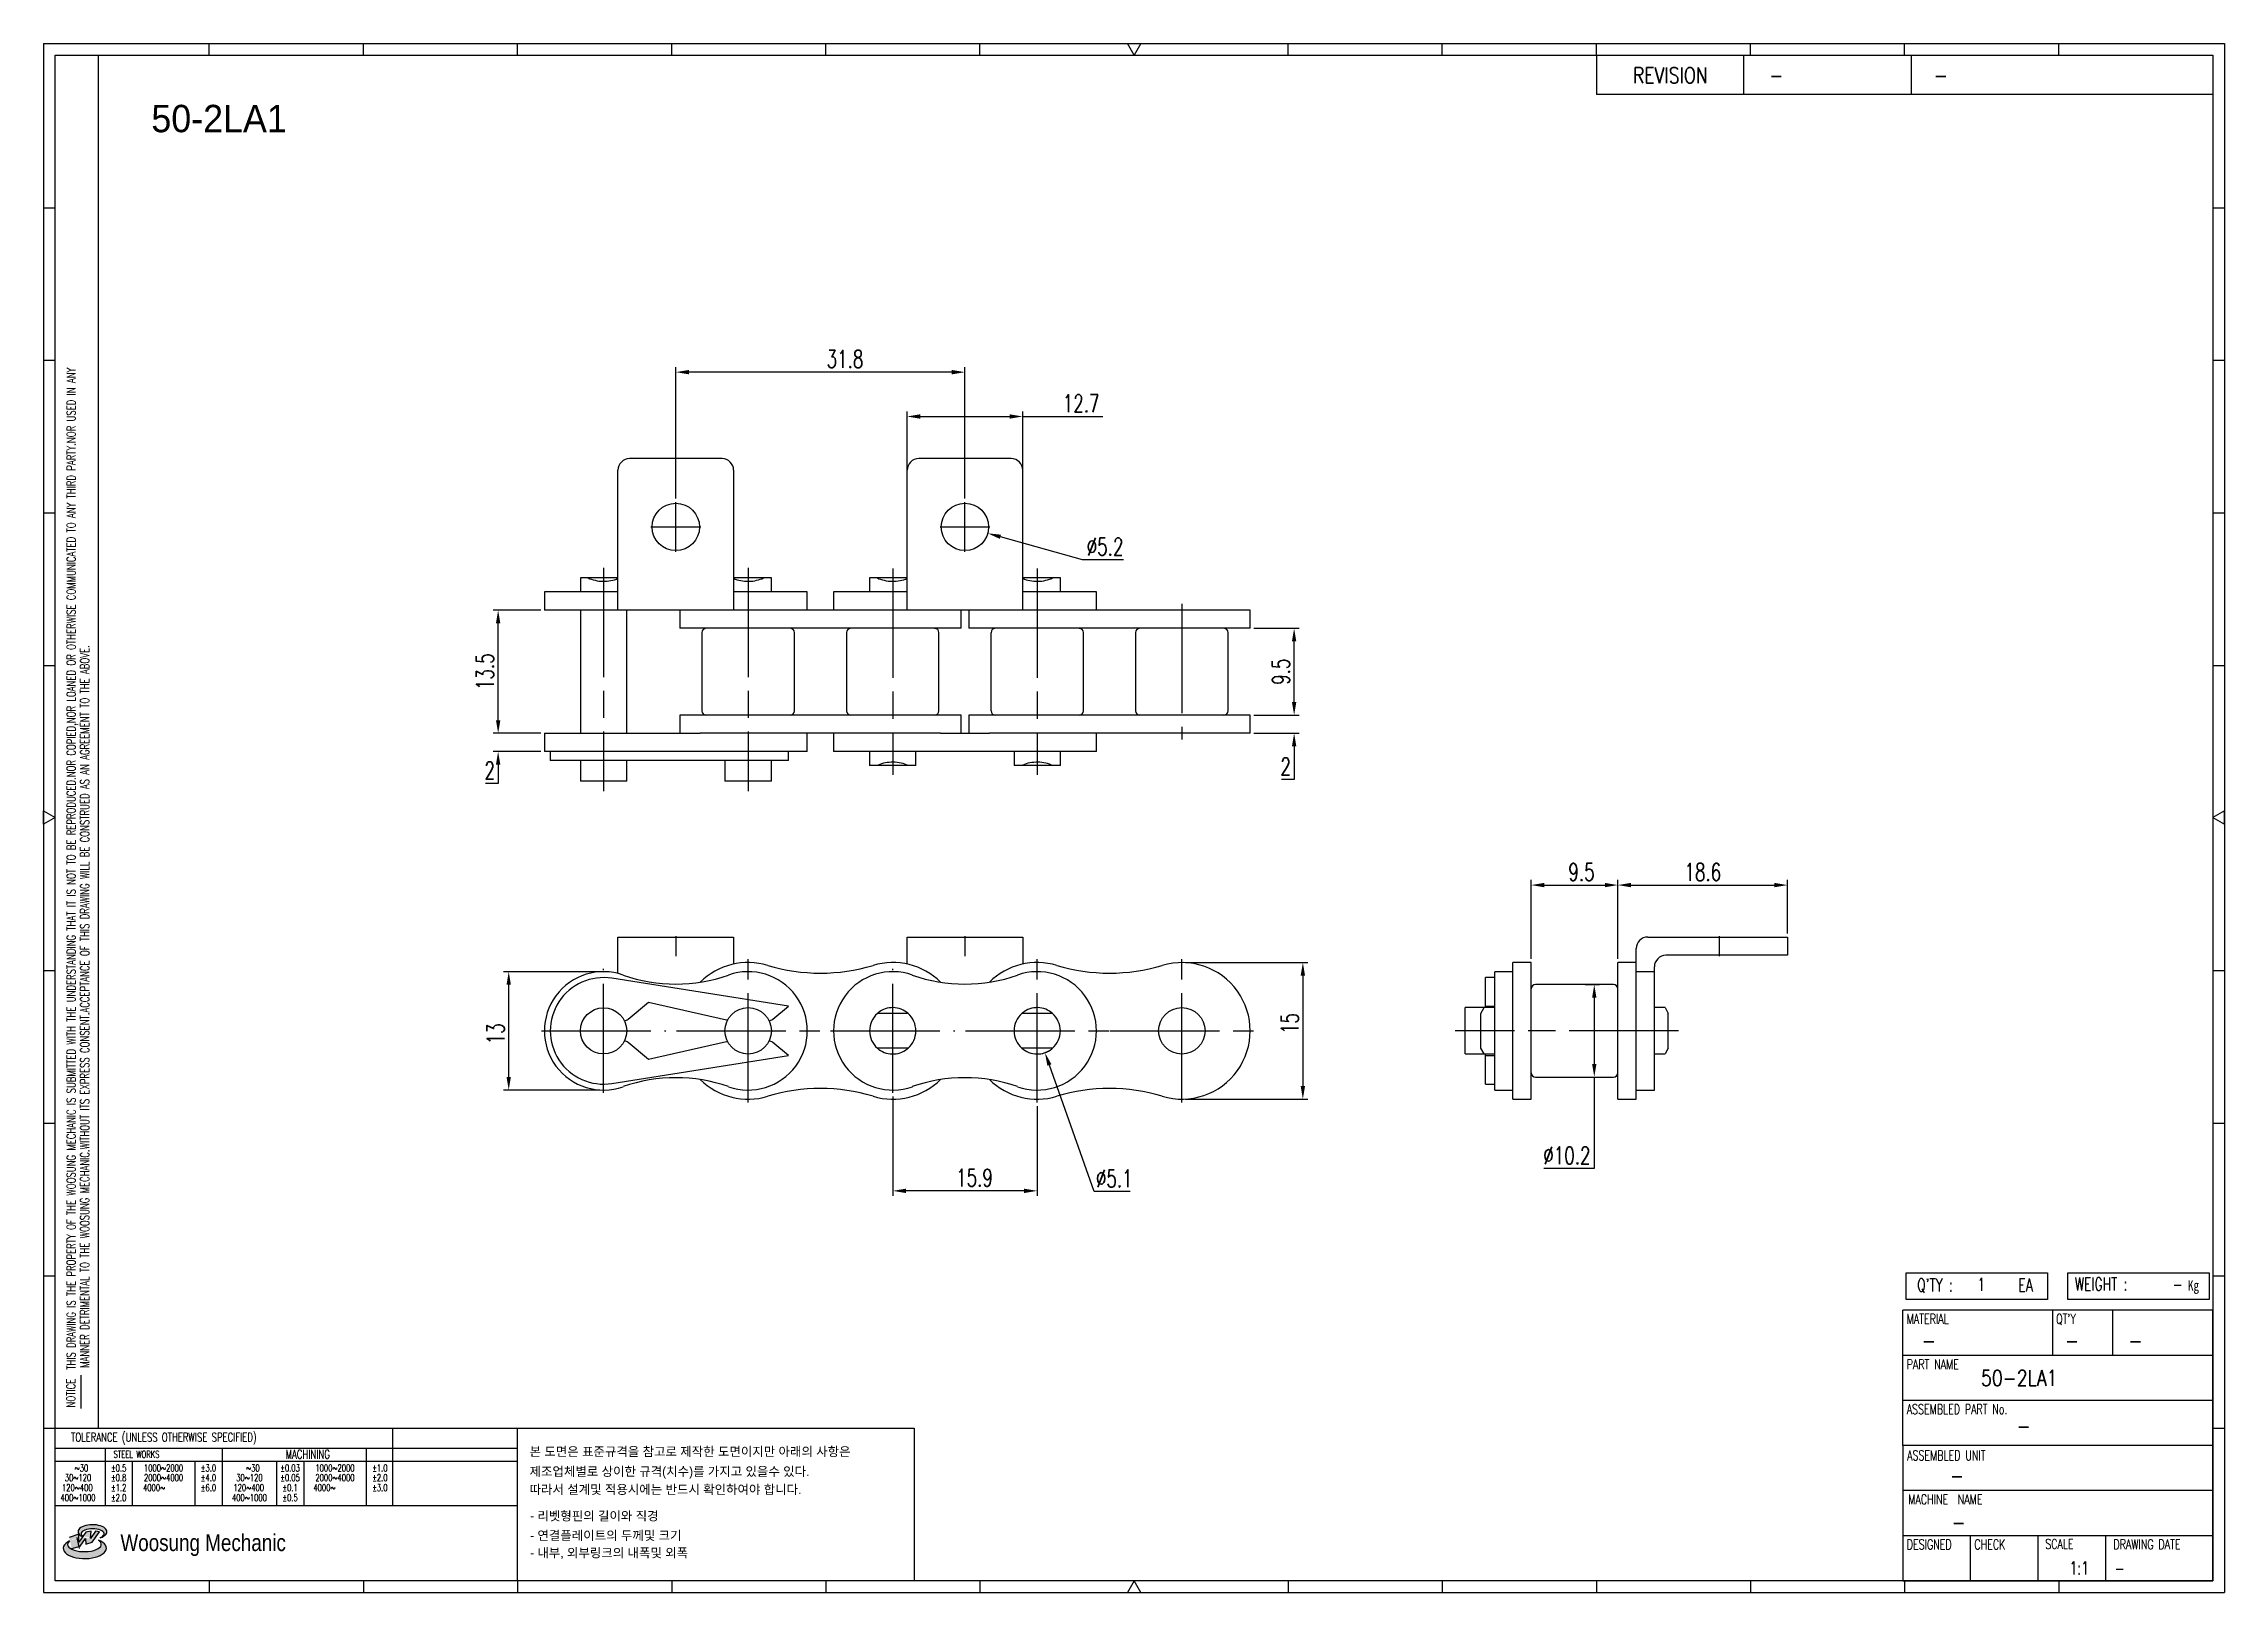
# Model space of a CAD drawing. Header units: millimetres. Extents: x 569 to 808, y -1054 to -884.
import ezdxf
from ezdxf.enums import TextEntityAlignment as Align

# ---------------------------------------------------------------- set-up
doc = ezdxf.new("R2010")
doc.units = ezdxf.units.MM
doc.linetypes.add('AM_ISO08W050', pattern=[18, 12, -1.5, 3, -1.5])
doc.layers.get('Defpoints').update_dxf_attribs({"color": 80})
doc.layers.add('CL2', color=4, linetype='AM_ISO08W050', lineweight=25)
for name, color, linetype in [('S-DIM', 7, 'Continuous'), ('TITLE', 7, 'Continuous'), ('도면레이아웃', 7, 'Continuous')]:
    doc.layers.add(name, color=color, linetype=linetype)
doc.styles.add('HAN', font='ROMANS.shx', dxfattribs={"width": 0.7, "bigfont": 'whgtxt.shx'})
doc.styles.add('HKD_ST2', font='romans.shx', dxfattribs={"width": 0.7, "height": 4, "bigfont": '@extfont2.shx'})
doc.styles.add('HSG', font='SIMPLEX.shx', dxfattribs={"width": 0.7, "bigfont": 'HSG.shx'})
doc.styles.add('MtXpl_', font='Gulim.ttf')
doc.styles.add('SLDTEXTSTYLE4', font='arial.ttf', dxfattribs={"width": 0.8})
doc.dimstyles.new('AP0.8', dxfattribs={"dimscale": 0.8, "dimtxt": 2.4, "dimasz": 1.8, "dimexe": 0.7, "dimexo": 0.5, "dimgap": 0.6, "dimtad": 1, "dimtoh": 1, "dimdec": 1, "dimrnd": 0.01, "dimzin": 9, "dimdsep": 46, "dimtxsty": 'HSG', "dimcen": 0, "dimclrd": 251, "dimclre": 251, "dimclrt": 60, "dimazin": 2, "dimtp": 1, "dimtm": 1, "dimtfac": 0.5, "dimtdec": 1, "dimtofl": 0, "dimtmove": 0, "dimatfit": 3, "dimfxl": 0, "dimtvp": 1, "dimtolj": 2, "dimlwd": -1, "dimlwe": -1, "dimarcsym": 0})

# ---------------------------------------------------------------- blocks, each defined once
blk = doc.blocks.new('MAST')
at = {"layer": '도면레이아웃'}
h = blk.add_hatch(color=10, dxfattribs=at)
h.paths.add_polyline_path([(1.544, 35.177), (1.554, 34.966), (1.779, 35.034), (2.054, 35.422), (1.908, 35.446), (1.728, 35.167), (1.741, 35.439), (1.547, 35.405), (1.292, 35.041), (1.295, 35.33), (0.943, 35.208), (1.03, 34.8), (1.336, 34.885)])
edge = h.paths.add_edge_path()
edge.add_ellipse((1.795, 35.421), major_axis=(-0.53, 0), ratio=0.487785, start_angle=122.36065, end_angle=403.39574)
edge.add_line((1.411, 35.244), (1.419, 35.261))
edge.add_ellipse((1.798, 35.344), major_axis=(-0.423, 0), ratio=0.444396, start_angle=131.58977, end_angle=386.19408, ccw=False)
edge = h.paths.add_edge_path()
edge.add_ellipse((1.512, 34.815), major_axis=(-0.793, 0), ratio=0.480113, start_angle=314.67633, end_angle=590.85213)
edge.add_ellipse((1.501, 34.958), major_axis=(-0.62, 0), ratio=0.43311, start_angle=331.7024, end_angle=574.42495, ccw=False)
at = {"color": 140}
for p, q in [((0, 90.118), (80.15, 90.118)), ((0, 90.118), (0, 33.191)), ((80.15, 90.118), (80.15, 33.191)), ((57.068, 89.693), (57.068, 88.246)), ((62.47, 89.693), (62.47, 88.246)), ((68.635, 89.693), (68.635, 88.246)), ((79.725, 88.246), (57.068, 88.246)), ((68.449, 43.961), (68.449, 44.936)), ((68.449, 44.936), (73.654, 44.936)), ((73.654, 44.936), (73.654, 43.961)), ((74.39, 43.961), (74.39, 44.936)), ((74.39, 44.936), (79.595, 44.936)), ((79.595, 44.936), (79.595, 43.961)), ((68.336, 38.59), (68.336, 43.563)), ((79.725, 43.563), (68.336, 43.563)), ((73.654, 43.961), (68.449, 43.961)), ((73.827, 43.563), (73.827, 41.905)), ((79.595, 43.961), (74.39, 43.961)), ((76.037, 43.563), (76.037, 41.905)), ((79.725, 38.59), (79.725, 43.563)), ((79.725, 41.905), (68.336, 41.905)), ((79.725, 40.248), (68.336, 40.248)), ((68.336, 38.59), (68.336, 33.616)), ((79.725, 38.59), (68.336, 38.59)), ((79.725, 33.616), (79.725, 38.59)), ((79.725, 36.932), (68.336, 36.932)), ((79.725, 35.274), (68.336, 35.274)), ((70.822, 33.616), (70.822, 35.274)), ((73.309, 33.616), (73.309, 35.274)), ((75.796, 33.616), (75.796, 35.274)), ((0, 33.191), (80.15, 33.191)), ((68.336, 33.616), (79.725, 33.616))]:
    blk.add_line(p, q, dxfattribs=at)
for p, q in [((6.089, 89.693), (6.089, 90.118)), ((11.753, 89.693), (11.753, 90.118)), ((17.418, 89.693), (17.418, 90.118)), ((23.082, 89.693), (23.082, 90.118)), ((28.746, 89.693), (28.746, 90.118)), ((34.411, 89.693), (34.411, 90.118)), ((45.739, 89.693), (45.739, 90.118)), ((51.404, 89.693), (51.404, 90.118)), ((57.068, 89.693), (57.068, 90.118)), ((62.732, 89.693), (62.732, 90.118)), ((68.397, 89.693), (68.397, 90.118)), ((74.061, 89.693), (74.061, 90.118)), ((0, 84.085), (0.425, 84.085)), ((79.725, 84.085), (80.15, 84.085)), ((0, 78.478), (0.425, 78.478)), ((79.725, 78.478), (80.15, 78.478)), ((0, 72.87), (0.425, 72.87)), ((79.725, 72.87), (80.15, 72.87)), ((0, 67.262), (0.425, 67.262)), ((79.725, 67.262), (80.15, 67.262)), ((0, 56.047), (0.425, 56.047)), ((79.725, 56.047), (80.15, 56.047)), ((0, 50.439), (0.425, 50.439)), ((79.725, 50.439), (80.15, 50.439)), ((0, 44.832), (0.425, 44.832)), ((79.725, 44.832), (80.15, 44.832)), ((1.377, 39.947), (1.377, 41.174)), ((0, 39.224), (0.425, 39.224)), ((79.725, 39.224), (80.15, 39.224)), ((6.089, 33.616), (6.089, 33.191)), ((11.753, 33.616), (11.753, 33.191)), ((17.418, 33.616), (17.418, 33.191)), ((23.082, 33.616), (23.082, 33.191)), ((28.746, 33.616), (28.746, 33.191)), ((34.411, 33.616), (34.411, 33.191)), ((45.739, 33.616), (45.739, 33.191)), ((51.404, 33.616), (51.404, 33.191)), ((57.068, 33.616), (57.068, 33.191)), ((62.732, 33.616), (62.732, 33.191)), ((68.397, 33.616), (68.397, 33.191)), ((74.061, 33.616), (74.061, 33.191))]:
    blk.add_line(p, q)
at = {"color": 2}
for p, q in [((2.017, 39.224), (2.017, 89.693)), ((0.425, 39.224), (17.418, 39.224)), ((0.425, 38.487), (17.418, 38.487)), ((2.257, 38.487), (2.257, 36.382)), ((6.557, 38.5), (6.557, 36.382)), ((11.857, 38.487), (11.857, 36.382)), ((12.816, 39.224), (12.816, 36.382)), ((17.418, 33.616), (17.418, 39.224)), ((0.425, 38.012), (17.418, 38.012)), ((3.257, 38.012), (3.257, 36.382)), ((5.557, 38.012), (5.557, 36.382)), ((8.557, 38.012), (8.557, 36.382)), ((9.557, 38.026), (9.557, 36.382)), ((0.425, 36.382), (17.418, 36.382))]:
    blk.add_line(p, q, dxfattribs=at)
for points in [[(40.075, 89.693), (39.83, 90.118), (40.32, 90.118)], [(0.425, 61.679), (0, 61.433), (0, 61.924)], [(79.725, 61.679), (80.15, 61.433), (80.15, 61.924)], [(40.075, 33.616), (39.83, 33.191), (40.32, 33.191)]]:
    blk.add_lwpolyline(points, close=True)
at = {"color": 140}
blk.add_lwpolyline([(0.425, 89.693), (79.725, 89.693), (79.725, 33.616), (0.425, 33.616)], close=True, dxfattribs=at)
at = {"layer": '도면레이아웃'}
for p, q in [((1.295, 35.33), (0.943, 35.208)), ((1.547, 35.405), (1.292, 35.041)), ((1.292, 35.041), (1.295, 35.33)), ((1.741, 35.439), (1.547, 35.405)), ((1.908, 35.446), (1.728, 35.167)), ((1.728, 35.167), (1.741, 35.439)), ((1.779, 35.034), (2.054, 35.422)), ((2.054, 35.422), (1.908, 35.446)), ((1.03, 34.8), (1.336, 34.885)), ((1.224, 35.208), (1.311, 34.8)), ((1.224, 35.208), (1.224, 35.208)), ((1.336, 34.885), (1.544, 35.177)), ((1.419, 35.261), (1.411, 35.244)), ((1.544, 35.177), (1.554, 34.966)), ((1.554, 34.966), (1.779, 35.034))]:
    blk.add_line(p, q, dxfattribs=at)
for centre, major_axis, ratio, start_param, end_param in [((1.795, 35.421), (-0.53, 0), 0.487785, 2.135596, 7.040584), ((1.798, 35.344), (-0.423, 0), 0.444396, 2.296675, 6.740358), ((1.512, 34.815), (-0.793, 0), 0.480113, 5.492138, 10.312315), ((1.501, 34.958), (-0.62, 0), 0.43311, 5.789299, 10.025607)]:
    blk.add_ellipse(centre, major_axis=major_axis, ratio=ratio, start_param=start_param, end_param=end_param, dxfattribs=at)
for s, height, style, width, p in [('REVISION', 0.5806, 'HAN', 0.8, (58.415, 88.664)), ('-', 0.581, 'HAN', 0.8, (63.426, 88.664)), ('-', 0.581, 'HAN', 0.8, (69.468, 88.664)), ("Q'TY : ", 0.4746, 'HKD_ST2', 0.7, (68.857, 44.253)), ('1', 0.475, 'HKD_ST2', 0.7, (71.071, 44.275)), ('EA', 0.4746, 'HKD_ST2', 0.7, (72.578, 44.253)), ('WEIGHT : ', 0.4746, 'HKD_ST2', 0.7, (74.65, 44.286)), ('-', 0.581, 'HAN', 0.8, (69.029, 42.157)), ('-', 0.581, 'HAN', 0.8, (74.289, 42.157)), ('-', 0.581, 'HAN', 0.8, (76.623, 42.157)), ('-', 0.581, 'HAN', 0.8, (72.515, 39.013)), ('-', 0.581, 'HAN', 0.8, (70.067, 37.189)), ('-', 0.581, 'HAN', 0.8, (70.126, 35.48)), ('1:1', 0.4746, 'HKD_ST2', 0.7, (74.458, 33.848)), ('-', 0.475, 'HKD_ST2', 0.7, (76.112, 33.837))]:
    blk.add_text(s, height=height, dxfattribs=dict(style=style, width=width)).set_placement(p)
at = {"color": 6, "style": 'HKD_ST2', "width": 0.7}
for s, p in [(' THIS DRAWING IS THE PROPERTY OF THE WOOSUNG MECHANIC IS SUBMITTED WITH THE UNDERSTANDING THAT IT IS NOT TO BE REPRODUCED.NOR COPIED,NOR LOANED OR OTHERWISE COMMUNICATED TO ANY THIRD PARTY.NOR USED IN ANY', (1.173, 41.217)), ('MANNER DETRIMENTAL TO THE WOOSUNG MECHANIC.WITHOUT ITS EXPRESS CONSENT.ACCEPTANCE OF THIS DRAWING WILL BE CONSTRUED AS AN AGREEMENT TO THE ABOVE.', (1.672, 41.447))]:
    blk.add_text(s, height=0.326266, rotation=90, dxfattribs=at).set_placement(p)
at = {"style": 'HKD_ST2', "width": 0.7}
blk.add_text('-', height=0.475, dxfattribs=at).set_placement((78.613, 44.286), align=Align.RIGHT)
at = {"color": 254, "style": 'HKD_ST2', "width": 0.7}
for s, height, p in [('MATERIAL', 0.3651, (68.474, 43.425)), ("QT'Y", 0.3651, (73.965, 43.425)), ('PART NAME', 0.3651, (68.474, 41.756)), ('ASSEMBLED PART No.', 0.36511, (68.474, 40.109)), ('ASSEMBLED UNIT', 0.36511, (68.49, 38.408)), ('MACHINE  NAME', 0.36511, (68.532, 36.794)), ('DESIGNED', 0.3651, (68.474, 35.136)), ('CHECK', 0.3651, (70.961, 35.136)), ('SCALE', 0.3651, (73.566, 35.153)), ('DRAWING DATE', 0.36511, (76.071, 35.141))]:
    blk.add_text(s, height=height, dxfattribs=at).set_placement(p, align=Align.TOP_LEFT)
at = {"style": 'HKD_ST2', "width": 0.7}
blk.add_text('NOTICE', height=0.3263, rotation=90, dxfattribs=at).set_placement((1.163, 39.988))
blk.add_text('TOLERANCE (UNLESS OTHERWISE SPECIFIED)', height=0.32627, dxfattribs=at).set_placement((4.417, 38.896), align=Align.MIDDLE_CENTER)
at = {"color": 4, "style": 'HKD_ST2', "width": 0.7}
for s, height, p in [('%%12630', 0.261, (1.389, 37.762)), ('1000%%1262000', 0.26101, (4.407, 37.762)), ('%%12630', 0.261, (7.689, 37.762)), ('1000%%1262000', 0.26101, (10.707, 37.762)), ('120%%126400', 0.26101, (1.237, 37.045)), ('30%%126120', 0.261, (1.263, 37.411)), ('4000%%126', 0.261, (4.061, 37.045)), ('2000%%1264000', 0.26101, (4.407, 37.411)), ('120%%126400', 0.26101, (7.537, 37.045)), ('30%%126120', 0.261, (7.563, 37.411)), ('4000%%126', 0.261, (10.321, 37.045)), ('2000%%1264000', 0.26101, (10.707, 37.411)), ('400%%1261000', 0.26101, (1.263, 36.67)), ('400%%1261000', 0.26101, (7.563, 36.67))]:
    blk.add_text(s, height=height, dxfattribs=at).set_placement(p, align=Align.MIDDLE_CENTER)
for s, height, p in [('%%P0.5', 0.261, (2.757, 37.762)), ('STEEL WORKS', 0.26101, (3.416, 38.268)), ('%%P3.0', 0.261, (6.057, 37.762)), ('%%P0.03', 0.261, (9.057, 37.762)), ('MACHINING', 0.3263, (9.707, 38.27)), ('%%P1.0', 0.261, (12.357, 37.762)), ('%%P0.8', 0.261, (2.757, 37.411)), ('%%P1.2', 0.261, (2.757, 37.045)), ('%%P4.0', 0.261, (6.057, 37.411)), ('%%P6.0', 0.261, (6.057, 37.045)), ('%%P0.05', 0.261, (9.057, 37.411)), ('%%P0.1', 0.261, (9.057, 37.045)), ('%%P2.0', 0.261, (12.357, 37.411)), ('%%P3.0', 0.261, (12.357, 37.045)), ('%%P2.0', 0.261, (2.757, 36.67)), ('%%P0.5', 0.261, (9.057, 36.67))]:
    blk.add_text(s, height=height, dxfattribs=at).set_placement(p, align=Align.MIDDLE)
at = {"color": 1, "style": 'SLDTEXTSTYLE4', "width": 0.8}
blk.add_text('Woosung Mechanic', height=0.61957, dxfattribs=at).set_placement((2.822, 34.711))
at = {"layer": 'TITLE', "width": 0.8}
blk.add_text('Kg', height=0.3789, dxfattribs=at).set_placement((78.807, 44.286))
blk = doc.blocks.new('*D2')
at = {"layer": 'Defpoints', "color": 0, "transparency": 16777216}
for p in [(701.35, -957.5), (706.18, -957.5), (701.35, -959.5)]:
    blk.add_point(p, dxfattribs=at)
at = {"layer": 'S-DIM', "color": 251, "linetype": 'ByBlock', "transparency": 16777216}
for p, q in [((706.18, -956.06), (706.18, -954.62)), ((701.75, -957.5), (706.74, -957.5)), ((701.75, -959.5), (706.74, -959.5)), ((706.18, -960.94), (706.18, -964.58)), ((706.18, -964.58), (704.81, -964.58))]:
    blk.add_line(p, q, dxfattribs=at)
at = {"layer": 'S-DIM', "color": 251, "transparency": 16777216}
for points in [[(705.94, -956.06), (706.42, -956.06), (706.18, -957.5)], [(705.94, -960.94), (706.42, -960.94), (706.18, -959.5)]]:
    blk.add_solid(points, dxfattribs=at)
at = {"layer": 'S-DIM', "color": 60, "transparency": 16777216, "insert": (705.25, -963.14), "char_height": 1.92, "attachment_point": 5, "style": 'HSG'}
blk.add_mtext('\\A2;2', dxfattribs=at)
blk = doc.blocks.new('*D3')
at = {"layer": 'Defpoints', "color": 0, "transparency": 16777216}
for p in [(701.35, -947.97), (706.18, -947.97), (701.35, -957.5)]:
    blk.add_point(p, dxfattribs=at)
at = {"layer": 'S-DIM', "color": 251, "linetype": 'ByBlock', "transparency": 16777216}
for p, q in [((701.75, -947.97), (706.74, -947.97)), ((706.18, -956.06), (706.18, -949.41)), ((701.75, -957.5), (706.74, -957.5))]:
    blk.add_line(p, q, dxfattribs=at)
at = {"layer": 'S-DIM', "color": 251, "transparency": 16777216}
for points in [[(705.94, -949.41), (706.42, -949.41), (706.18, -947.97)], [(705.94, -956.06), (706.42, -956.06), (706.18, -957.5)]]:
    blk.add_solid(points, dxfattribs=at)
at = {"layer": 'S-DIM', "color": 60, "transparency": 16777216, "insert": (704.74, -952.74), "char_height": 1.92, "attachment_point": 5, "rotation": 90, "style": 'HSG'}
blk.add_mtext('\\A2;9.5', dxfattribs=at)
blk = doc.blocks.new('*D4')
at = {"layer": 'Defpoints', "color": 0, "transparency": 16777216}
for p in [(638.28, -919.84), (638.28, -934.11), (670.03, -934.11)]:
    blk.add_point(p, dxfattribs=at)
at = {"layer": 'S-DIM', "color": 251, "linetype": 'ByBlock', "transparency": 16777216}
for p, q in [((638.28, -933.71), (638.28, -919.28)), ((670.03, -933.71), (670.03, -919.28)), ((668.59, -919.84), (639.72, -919.84))]:
    blk.add_line(p, q, dxfattribs=at)
at = {"layer": 'S-DIM', "color": 251, "transparency": 16777216}
for points in [[(639.72, -919.6), (639.72, -920.08), (638.28, -919.84)], [(668.59, -919.6), (668.59, -920.08), (670.03, -919.84)]]:
    blk.add_solid(points, dxfattribs=at)
at = {"layer": 'S-DIM', "color": 60, "transparency": 16777216, "insert": (656.86, -918.4), "char_height": 1.92, "attachment_point": 5, "style": 'HSG'}
blk.add_mtext('\\A2;31.8', dxfattribs=at)
blk = doc.blocks.new('*D5')
at = {"layer": 'Defpoints', "color": 0, "transparency": 16777216}
for p in [(676.38, -924.71), (663.68, -931.32), (676.38, -931.32)]:
    blk.add_point(p, dxfattribs=at)
at = {"layer": 'S-DIM', "color": 251, "linetype": 'ByBlock', "transparency": 16777216}
for p, q in [((663.68, -930.92), (663.68, -924.15)), ((676.38, -930.92), (676.38, -924.15)), ((665.12, -924.71), (674.94, -924.71)), ((676.38, -924.71), (685.19, -924.71))]:
    blk.add_line(p, q, dxfattribs=at)
at = {"layer": 'S-DIM', "color": 251, "transparency": 16777216}
for points in [[(665.12, -924.47), (665.12, -924.95), (663.68, -924.71)], [(674.94, -924.47), (674.94, -924.95), (676.38, -924.71)]]:
    blk.add_solid(points, dxfattribs=at)
at = {"layer": 'S-DIM', "color": 60, "transparency": 16777216, "insert": (682.79, -923.27), "char_height": 1.92, "attachment_point": 5, "style": 'HSG'}
blk.add_mtext('\\A2;12.7', dxfattribs=at)
blk = doc.blocks.new('*D6')
at = {"layer": 'Defpoints', "color": 0, "transparency": 16777216}
for p in [(667.53, -936.14), (672.54, -937.54)]:
    blk.add_point(p, dxfattribs=at)
at = {"layer": 'S-DIM', "color": 251, "linetype": 'ByBlock', "transparency": 16777216}
for p, q in [((682.93, -940.44), (673.92, -937.92)), ((687.44, -940.44), (682.93, -940.44))]:
    blk.add_line(p, q, dxfattribs=at)
at = {"layer": 'S-DIM', "color": 251, "transparency": 16777216}
blk.add_solid([(673.99, -937.69), (673.86, -938.15), (672.54, -937.54)], dxfattribs=at)
at = {"layer": 'S-DIM', "color": 60, "transparency": 16777216, "insert": (685.42, -939), "char_height": 1.92, "attachment_point": 5, "style": 'HSG'}
blk.add_mtext('\\A2;∅5.2', dxfattribs=at)
blk = doc.blocks.new('*D7')
at = {"layer": 'Defpoints', "color": 0, "transparency": 16777216}
for p in [(618.77, -959.5), (623.85, -959.5), (623.85, -961.5)]:
    blk.add_point(p, dxfattribs=at)
at = {"layer": 'S-DIM', "color": 251, "linetype": 'ByBlock', "transparency": 16777216}
for p, q in [((618.77, -958.06), (618.77, -956.62)), ((623.45, -959.5), (618.21, -959.5)), ((623.45, -961.5), (618.21, -961.5)), ((618.77, -965.02), (617.39, -965.02)), ((618.77, -962.94), (618.77, -965.02))]:
    blk.add_line(p, q, dxfattribs=at)
at = {"layer": 'S-DIM', "color": 251, "transparency": 16777216}
for points in [[(618.53, -958.06), (619.01, -958.06), (618.77, -959.5)], [(618.53, -962.94), (619.01, -962.94), (618.77, -961.5)]]:
    blk.add_solid(points, dxfattribs=at)
at = {"layer": 'S-DIM', "color": 60, "transparency": 16777216, "insert": (617.84, -963.58), "char_height": 1.92, "attachment_point": 5, "style": 'HSG'}
blk.add_mtext('\\A2;2', dxfattribs=at)
blk = doc.blocks.new('*D8')
at = {"layer": 'Defpoints', "color": 0, "transparency": 16777216}
for p in [(618.77, -945.97), (623.85, -945.97), (623.85, -959.5)]:
    blk.add_point(p, dxfattribs=at)
at = {"layer": 'S-DIM', "color": 251, "linetype": 'ByBlock', "transparency": 16777216}
for p, q in [((623.45, -945.97), (618.21, -945.97)), ((618.77, -958.06), (618.77, -947.41)), ((623.45, -959.5), (618.21, -959.5))]:
    blk.add_line(p, q, dxfattribs=at)
at = {"layer": 'S-DIM', "color": 251, "transparency": 16777216}
for points in [[(618.53, -947.41), (619.01, -947.41), (618.77, -945.97)], [(618.53, -958.06), (619.01, -958.06), (618.77, -959.5)]]:
    blk.add_solid(points, dxfattribs=at)
at = {"layer": 'S-DIM', "color": 60, "transparency": 16777216, "insert": (617.33, -952.74), "char_height": 1.92, "attachment_point": 5, "rotation": 90, "style": 'HSG'}
blk.add_mtext('\\A2;13.5', dxfattribs=at)
blk = doc.blocks.new('*D9')
at = {"layer": 'Defpoints', "color": 0, "transparency": 16777216}
for p in [(619.93, -985.68), (630.35, -985.68), (630.35, -998.68)]:
    blk.add_point(p, dxfattribs=at)
at = {"layer": 'S-DIM', "color": 251, "linetype": 'ByBlock', "transparency": 16777216}
for p, q in [((629.95, -985.68), (619.37, -985.68)), ((619.93, -997.24), (619.93, -987.12)), ((629.95, -998.68), (619.37, -998.68))]:
    blk.add_line(p, q, dxfattribs=at)
at = {"layer": 'S-DIM', "color": 251, "transparency": 16777216}
for points in [[(619.69, -987.12), (620.17, -987.12), (619.93, -985.68)], [(619.69, -997.24), (620.17, -997.24), (619.93, -998.68)]]:
    blk.add_solid(points, dxfattribs=at)
at = {"layer": 'S-DIM', "color": 60, "transparency": 16777216, "insert": (618.49, -992.51), "char_height": 1.92, "attachment_point": 5, "rotation": 90, "style": 'HSG'}
blk.add_mtext('\\A2;13', dxfattribs=at)
blk = doc.blocks.new('*D10')
at = {"layer": 'Defpoints', "color": 0, "transparency": 16777216}
for p in [(693.85, -984.68), (693.85, -999.68), (707.14, -999.68)]:
    blk.add_point(p, dxfattribs=at)
at = {"layer": 'S-DIM', "color": 251, "linetype": 'ByBlock', "transparency": 16777216}
for p, q in [((694.25, -984.68), (707.7, -984.68)), ((707.14, -986.12), (707.14, -998.24)), ((694.25, -999.68), (707.7, -999.68))]:
    blk.add_line(p, q, dxfattribs=at)
at = {"layer": 'S-DIM', "color": 251, "transparency": 16777216}
for points in [[(706.9, -986.12), (707.38, -986.12), (707.14, -984.68)], [(706.9, -998.24), (707.38, -998.24), (707.14, -999.68)]]:
    blk.add_solid(points, dxfattribs=at)
at = {"layer": 'S-DIM', "color": 60, "transparency": 16777216, "insert": (705.7, -991.38), "char_height": 1.92, "attachment_point": 5, "rotation": 90, "style": 'HSG'}
blk.add_mtext('\\A2;15', dxfattribs=at)
blk = doc.blocks.new('*D11')
at = {"layer": 'Defpoints', "color": 0, "transparency": 16777216}
for p in [(662.1, -999), (677.97, -1000.05), (662.1, -1009.75)]:
    blk.add_point(p, dxfattribs=at)
at = {"layer": 'S-DIM', "color": 251, "linetype": 'ByBlock', "transparency": 16777216}
for p, q in [((662.1, -999.4), (662.1, -1010.31)), ((677.97, -1000.45), (677.97, -1010.31)), ((676.53, -1009.75), (663.54, -1009.75))]:
    blk.add_line(p, q, dxfattribs=at)
at = {"layer": 'S-DIM', "color": 251, "transparency": 16777216}
for points in [[(663.54, -1009.51), (663.54, -1009.99), (662.1, -1009.75)], [(676.53, -1009.51), (676.53, -1009.99), (677.97, -1009.75)]]:
    blk.add_solid(points, dxfattribs=at)
at = {"layer": 'S-DIM', "color": 60, "transparency": 16777216, "insert": (671.08, -1008.31), "char_height": 1.92, "attachment_point": 5, "style": 'HSG'}
blk.add_mtext('\\A2;15.9', dxfattribs=at)
blk = doc.blocks.new('*D12')
at = {"layer": 'Defpoints', "color": 0, "transparency": 16777216}
for p in [(677.12, -989.78), (678.82, -994.58)]:
    blk.add_point(p, dxfattribs=at)
at = {"layer": 'S-DIM', "color": 251, "linetype": 'ByBlock', "transparency": 16777216}
for p, q in [((684.22, -1009.83), (679.3, -995.93)), ((688.16, -1009.83), (684.22, -1009.83))]:
    blk.add_line(p, q, dxfattribs=at)
blk.add_arc((677.97, -992.18), 2.54, 276.9055, 302.4044, dxfattribs=at)
at = {"layer": 'S-DIM', "color": 251, "transparency": 16777216}
blk.add_solid([(679.53, -995.85), (679.08, -996.01), (678.82, -994.58)], dxfattribs=at)
at = {"layer": 'S-DIM', "color": 60, "transparency": 16777216, "insert": (686.43, -1008.39), "char_height": 1.92, "attachment_point": 5, "style": 'HSG'}
blk.add_mtext('\\A2;∅5.1', dxfattribs=at)
blk = doc.blocks.new('*D13')
at = {"layer": 'Defpoints', "color": 0, "transparency": 16777216}
for p in [(741.74, -976.17), (732.21, -984.68), (741.74, -984.68)]:
    blk.add_point(p, dxfattribs=at)
at = {"layer": 'S-DIM', "color": 251, "linetype": 'ByBlock', "transparency": 16777216}
for p, q in [((732.21, -984.28), (732.21, -975.61)), ((733.65, -976.17), (740.3, -976.17)), ((741.74, -984.28), (741.74, -975.61))]:
    blk.add_line(p, q, dxfattribs=at)
at = {"layer": 'S-DIM', "color": 251, "transparency": 16777216}
for points in [[(733.65, -975.93), (733.65, -976.41), (732.21, -976.17)], [(740.3, -975.93), (740.3, -976.41), (741.74, -976.17)]]:
    blk.add_solid(points, dxfattribs=at)
at = {"layer": 'S-DIM', "color": 60, "transparency": 16777216, "insert": (737.74, -974.73), "char_height": 1.92, "attachment_point": 5, "style": 'HSG'}
blk.add_mtext('\\A2;9.5', dxfattribs=at)
blk = doc.blocks.new('*D14')
at = {"layer": 'Defpoints', "color": 0, "transparency": 16777216}
for p in [(760.37, -976.17), (760.37, -981.88), (741.74, -984.68)]:
    blk.add_point(p, dxfattribs=at)
at = {"layer": 'S-DIM', "color": 251, "linetype": 'ByBlock', "transparency": 16777216}
for p, q in [((741.74, -984.28), (741.74, -975.61)), ((743.18, -976.17), (758.93, -976.17)), ((760.37, -981.48), (760.37, -975.61))]:
    blk.add_line(p, q, dxfattribs=at)
at = {"layer": 'S-DIM', "color": 251, "transparency": 16777216}
for points in [[(743.18, -975.93), (743.18, -976.41), (741.74, -976.17)], [(758.93, -975.93), (758.93, -976.41), (760.37, -976.17)]]:
    blk.add_solid(points, dxfattribs=at)
at = {"layer": 'S-DIM', "color": 60, "transparency": 16777216, "insert": (751.06, -974.73), "char_height": 1.92, "attachment_point": 5, "style": 'HSG'}
blk.add_mtext('\\A2;18.6', dxfattribs=at)
blk = doc.blocks.new('*D15')
at = {"layer": 'Defpoints', "color": 0, "transparency": 16777216}
for p in [(737.74, -987.1), (737.74, -997.26), (739.14, -997.26)]:
    blk.add_point(p, dxfattribs=at)
at = {"layer": 'S-DIM', "color": 251, "linetype": 'ByBlock', "transparency": 16777216}
for p, q in [((738.14, -987.1), (739.7, -987.1)), ((739.14, -988.54), (739.14, -995.82)), ((738.14, -997.26), (739.7, -997.26)), ((739.14, -997.26), (739.14, -1007.3)), ((739.14, -1007.3), (733.6, -1007.3))]:
    blk.add_line(p, q, dxfattribs=at)
at = {"layer": 'S-DIM', "color": 251, "transparency": 16777216}
for points in [[(738.9, -988.54), (739.38, -988.54), (739.14, -987.1)], [(738.9, -995.82), (739.38, -995.82), (739.14, -997.26)]]:
    blk.add_solid(points, dxfattribs=at)
at = {"layer": 'S-DIM', "color": 60, "transparency": 16777216, "insert": (736.13, -1005.86), "char_height": 1.92, "attachment_point": 5, "style": 'HSG'}
blk.add_mtext('\\A2;%%c10.2', dxfattribs=at)

msp = doc.modelspace()

# ---------------------------------------------------------------- linework, layer by layer
for p, q in [((631.93, -945.97), (631.93, -930.61)), ((643.36, -929.34), (633.2, -929.34)), ((644.63, -930.61), (644.63, -945.97)), ((663.68, -945.97), (663.68, -930.61)), ((675.11, -929.34), (664.95, -929.34)), ((676.38, -945.97), (676.38, -930.61)), ((631.93, -942.44), (627.8, -942.44)), ((627.8, -942.44), (627.8, -943.97)), ((628.66, -942.44), (628.83, -942.52)), ((628.83, -942.52), (629.02, -942.59)), ((629.02, -942.59), (629.21, -942.65)), ((629.21, -942.65), (629.42, -942.7)), ((629.42, -942.7), (629.63, -942.75)), ((629.63, -942.75), (629.84, -942.78)), ((629.84, -942.78), (630.06, -942.8)), ((630.06, -942.8), (630.28, -942.8)), ((630.28, -942.8), (630.5, -942.8)), ((630.5, -942.8), (630.73, -942.79)), ((630.73, -942.79), (630.94, -942.76)), ((630.94, -942.76), (631.16, -942.73)), ((631.16, -942.73), (631.36, -942.68)), ((631.36, -942.68), (631.56, -942.63)), ((631.56, -942.63), (631.75, -942.56)), ((631.75, -942.56), (631.93, -942.48)), ((631.93, -942.48), (631.93, -942.48)), ((648.77, -942.44), (644.63, -942.44)), ((644.63, -942.48), (644.81, -942.56)), ((644.81, -942.56), (645, -942.63)), ((645, -942.63), (645.2, -942.68)), ((645.2, -942.68), (645.41, -942.73)), ((645.41, -942.73), (645.62, -942.76)), ((645.62, -942.76), (645.84, -942.79)), ((645.84, -942.79), (646.06, -942.8)), ((646.06, -942.8), (646.28, -942.8)), ((646.28, -942.8), (646.5, -942.8)), ((646.5, -942.8), (646.72, -942.78)), ((646.72, -942.78), (646.94, -942.75)), ((646.94, -942.75), (647.15, -942.7)), ((647.15, -942.7), (647.35, -942.65)), ((647.35, -942.65), (647.55, -942.59)), ((647.55, -942.59), (647.73, -942.52)), ((647.73, -942.52), (647.9, -942.44)), ((647.9, -942.44), (647.9, -942.44)), ((648.77, -943.97), (648.77, -942.44)), ((663.68, -942.44), (659.55, -942.44)), ((659.55, -942.44), (659.55, -943.97)), ((660.41, -942.44), (660.58, -942.52)), ((660.58, -942.52), (660.77, -942.59)), ((660.77, -942.59), (660.96, -942.65)), ((660.96, -942.65), (661.17, -942.7)), ((661.17, -942.7), (661.38, -942.75)), ((661.38, -942.75), (661.59, -942.78)), ((661.59, -942.78), (661.81, -942.8)), ((661.81, -942.8), (662.03, -942.8)), ((662.03, -942.8), (662.25, -942.8)), ((662.25, -942.8), (662.48, -942.79)), ((662.48, -942.79), (662.69, -942.76)), ((662.69, -942.76), (662.91, -942.73)), ((662.91, -942.73), (663.11, -942.68)), ((663.11, -942.68), (663.31, -942.63)), ((663.31, -942.63), (663.5, -942.56)), ((663.5, -942.56), (663.68, -942.48)), ((663.68, -942.48), (663.68, -942.48)), ((680.52, -942.44), (676.38, -942.44)), ((676.38, -942.48), (676.56, -942.56)), ((676.56, -942.56), (676.75, -942.63)), ((676.75, -942.63), (676.95, -942.68)), ((676.95, -942.68), (677.16, -942.73)), ((677.16, -942.73), (677.37, -942.76)), ((677.37, -942.76), (677.59, -942.79)), ((677.59, -942.79), (677.81, -942.8)), ((677.81, -942.8), (678.03, -942.8)), ((678.03, -942.8), (678.25, -942.8)), ((678.25, -942.8), (678.47, -942.78)), ((678.47, -942.78), (678.69, -942.75)), ((678.69, -942.75), (678.9, -942.7)), ((678.9, -942.7), (679.1, -942.65)), ((679.1, -942.65), (679.3, -942.59)), ((679.3, -942.59), (679.48, -942.52)), ((679.48, -942.52), (679.65, -942.44)), ((679.65, -942.44), (679.65, -942.44)), ((680.52, -943.97), (680.52, -942.44)), ((631.93, -943.97), (623.85, -943.97)), ((623.85, -943.97), (623.85, -945.97)), ((652.72, -943.97), (644.63, -943.97)), ((652.72, -945.97), (652.72, -943.97)), ((663.68, -943.97), (655.6, -943.97)), ((655.6, -943.97), (655.6, -945.97)), ((684.47, -943.97), (676.38, -943.97)), ((684.47, -945.97), (684.47, -943.97)), ((644.63, -945.97), (623.85, -945.97)), ((627.8, -945.97), (627.8, -959.5)), ((632.89, -959.5), (632.89, -945.97)), ((638.72, -945.97), (638.72, -947.97)), ((669.6, -947.97), (638.72, -947.97)), ((663.68, -945.97), (644.63, -945.97)), ((676.38, -945.97), (663.68, -945.97)), ((669.6, -947.97), (669.6, -945.97)), ((670.47, -945.97), (670.47, -947.97)), ((701.35, -947.97), (670.47, -947.97)), ((701.35, -945.97), (676.38, -945.97)), ((701.35, -947.97), (701.35, -945.97)), ((641.14, -948.45), (641.14, -957.03)), ((651.3, -957.03), (651.3, -948.45)), ((657.02, -948.45), (657.02, -957.03)), ((667.18, -957.03), (667.18, -948.45)), ((672.89, -948.45), (672.89, -957.03)), ((683.05, -957.03), (683.05, -948.45)), ((688.77, -948.45), (688.77, -957.03)), ((698.93, -957.03), (698.93, -948.45)), ((638.72, -957.5), (638.72, -959.5)), ((669.6, -957.5), (638.72, -957.5)), ((669.6, -959.5), (669.6, -957.5)), ((670.47, -957.5), (670.47, -959.5)), ((701.35, -957.5), (670.47, -957.5)), ((701.35, -959.5), (701.35, -957.5)), ((623.85, -959.5), (640.97, -959.5)), ((623.85, -959.5), (623.85, -961.5)), ((667.35, -959.5), (640.97, -959.5)), ((652.72, -961.5), (652.72, -959.5)), ((655.6, -959.5), (655.6, -961.5)), ((667.35, -959.5), (672.72, -959.5)), ((701.35, -959.5), (672.72, -959.5)), ((684.47, -961.5), (684.47, -959.5)), ((652.72, -961.5), (623.85, -961.5)), ((624.5, -961.5), (624.5, -962.5)), ((650.64, -962.5), (624.5, -962.5)), ((627.8, -962.5), (627.8, -964.74)), ((632.89, -964.74), (632.89, -962.5)), ((643.68, -962.5), (643.68, -964.74)), ((648.77, -964.74), (648.77, -962.5)), ((650.64, -962.5), (650.64, -961.5)), ((684.47, -961.5), (655.6, -961.5)), ((659.55, -961.5), (659.55, -963.04)), ((661.72, -962.69), (661.5, -962.71)), ((661.94, -962.67), (661.72, -962.69)), ((662.16, -962.67), (661.94, -962.67)), ((662.38, -962.68), (662.16, -962.67)), ((662.6, -962.7), (662.38, -962.68)), ((662.81, -962.73), (662.6, -962.7)), ((664.64, -963.04), (664.64, -961.5)), ((675.43, -961.5), (675.43, -963.04)), ((677.59, -962.69), (677.37, -962.71)), ((677.81, -962.67), (677.59, -962.69)), ((678.03, -962.67), (677.81, -962.67)), ((678.25, -962.68), (678.03, -962.67)), ((678.47, -962.7), (678.25, -962.68)), ((678.69, -962.73), (678.47, -962.7)), ((680.52, -963.04), (680.52, -961.5)), ((632.89, -964.74), (627.8, -964.74)), ((648.77, -964.74), (643.68, -964.74)), ((664.64, -963.04), (659.55, -963.04)), ((660.51, -962.99), (660.41, -963.04)), ((660.69, -962.92), (660.51, -962.99)), ((660.88, -962.85), (660.69, -962.92)), ((661.08, -962.79), (660.88, -962.85)), ((661.28, -962.75), (661.08, -962.79)), ((661.5, -962.71), (661.28, -962.75)), ((663.02, -962.77), (662.81, -962.73)), ((663.23, -962.82), (663.02, -962.77)), ((663.42, -962.89), (663.23, -962.82)), ((663.61, -962.96), (663.42, -962.89)), ((663.78, -963.04), (663.61, -962.96)), ((680.52, -963.04), (675.43, -963.04)), ((676.38, -962.99), (676.29, -963.04)), ((676.56, -962.92), (676.38, -962.99)), ((676.75, -962.85), (676.56, -962.92)), ((676.95, -962.79), (676.75, -962.85)), ((677.16, -962.75), (676.95, -962.79)), ((677.37, -962.71), (677.16, -962.75)), ((678.9, -962.77), (678.69, -962.73)), ((679.1, -962.82), (678.9, -962.77)), ((679.3, -962.89), (679.1, -962.82)), ((679.48, -962.96), (679.3, -962.89)), ((679.65, -963.04), (679.48, -962.96)), ((631.93, -985.88), (631.93, -981.88)), ((631.93, -981.88), (644.63, -981.88)), ((644.63, -981.88), (644.63, -984.85)), ((663.68, -984.85), (663.68, -981.88)), ((663.68, -981.88), (676.38, -981.88)), ((676.38, -981.88), (676.38, -984.85)), ((743.74, -984.68), (743.74, -983.15)), ((745.01, -981.88), (760.37, -981.88)), ((760.37, -983.88), (747.01, -983.88)), ((760.37, -981.88), (760.37, -983.88)), ((650.64, -989.47), (631.26, -986.4)), ((728.21, -986.33), (727.21, -986.33)), ((727.21, -989.63), (727.21, -986.33)), ((730.21, -985.68), (728.21, -985.68)), ((728.21, -998.68), (728.21, -985.68)), ((732.21, -984.68), (730.21, -984.68)), ((730.21, -999.68), (730.21, -984.68)), ((732.21, -999.68), (732.21, -984.68)), ((743.74, -984.68), (741.74, -984.68)), ((741.74, -999.68), (741.74, -984.68)), ((743.74, -999.68), (743.74, -984.68)), ((745.74, -985.68), (743.74, -985.68)), ((745.74, -998.68), (745.74, -985.15)), ((633.05, -990.91), (635.28, -989.04)), ((635.28, -989.04), (643.86, -990.96)), ((741.26, -987.1), (732.68, -987.1)), ((648.92, -990.91), (650.64, -989.47)), ((660.51, -990.19), (660.41, -990.27)), ((663.78, -990.27), (660.41, -990.27)), ((660.69, -990.06), (660.51, -990.19)), ((660.88, -989.94), (660.69, -990.06)), ((661.08, -989.85), (660.88, -989.94)), ((661.28, -989.77), (661.08, -989.85)), ((661.5, -989.7), (661.28, -989.77)), ((661.72, -989.66), (661.5, -989.7)), ((661.94, -989.64), (661.72, -989.66)), ((662.16, -989.63), (661.94, -989.64)), ((662.38, -989.65), (662.16, -989.63)), ((662.6, -989.68), (662.38, -989.65)), ((662.81, -989.74), (662.6, -989.68)), ((663.02, -989.81), (662.81, -989.74)), ((663.23, -989.9), (663.02, -989.81)), ((663.42, -990.01), (663.23, -989.9)), ((663.61, -990.13), (663.42, -990.01)), ((663.78, -990.27), (663.61, -990.13)), ((676.38, -990.19), (676.29, -990.27)), ((679.65, -990.27), (676.29, -990.27)), ((676.56, -990.06), (676.38, -990.19)), ((676.75, -989.94), (676.56, -990.06)), ((676.95, -989.85), (676.75, -989.94)), ((677.16, -989.77), (676.95, -989.85)), ((677.37, -989.7), (677.16, -989.77)), ((677.59, -989.66), (677.37, -989.7)), ((677.81, -989.64), (677.59, -989.66)), ((678.03, -989.63), (677.81, -989.64)), ((678.25, -989.65), (678.03, -989.63)), ((678.47, -989.68), (678.25, -989.65)), ((678.69, -989.74), (678.47, -989.68)), ((678.9, -989.81), (678.69, -989.74)), ((679.1, -989.9), (678.9, -989.81)), ((679.3, -990.01), (679.1, -989.9)), ((679.48, -990.13), (679.3, -990.01)), ((679.65, -990.27), (679.48, -990.13)), ((724.97, -994.72), (724.97, -989.63)), ((727.04, -989.63), (724.97, -989.63)), ((726.67, -990.27), (727.04, -989.63)), ((726.67, -994.09), (726.67, -990.27)), ((728.21, -989.63), (727.04, -989.63)), ((727.21, -989.47), (728.21, -989.47)), ((746.91, -989.63), (745.74, -989.63)), ((746.91, -989.63), (747.27, -990.27)), ((747.27, -994.09), (747.27, -990.27)), ((635.28, -995.32), (633.05, -993.45)), ((643.86, -993.39), (635.28, -995.32)), ((650.64, -994.89), (648.92, -993.45)), ((631.26, -997.96), (650.64, -994.89)), ((660.41, -994.09), (660.58, -994.23)), ((663.78, -994.09), (660.41, -994.09)), ((660.58, -994.23), (660.77, -994.35)), ((660.77, -994.35), (660.96, -994.46)), ((660.96, -994.46), (661.17, -994.55)), ((661.17, -994.55), (661.38, -994.62)), ((661.38, -994.62), (661.59, -994.67)), ((661.59, -994.67), (661.81, -994.71)), ((661.81, -994.71), (662.03, -994.72)), ((662.03, -994.72), (662.25, -994.72)), ((662.25, -994.72), (662.48, -994.69)), ((662.48, -994.69), (662.69, -994.65)), ((662.69, -994.65), (662.91, -994.59)), ((662.91, -994.59), (663.11, -994.51)), ((663.11, -994.51), (663.31, -994.41)), ((663.31, -994.41), (663.5, -994.3)), ((663.5, -994.3), (663.68, -994.17)), ((663.68, -994.17), (663.78, -994.09)), ((676.29, -994.09), (676.46, -994.23)), ((679.65, -994.09), (676.29, -994.09)), ((676.46, -994.23), (676.64, -994.35)), ((676.64, -994.35), (676.84, -994.46)), ((676.84, -994.46), (677.04, -994.55)), ((677.04, -994.55), (677.25, -994.62)), ((677.25, -994.62), (677.47, -994.67)), ((677.47, -994.67), (677.69, -994.71)), ((677.69, -994.71), (677.91, -994.72)), ((677.91, -994.72), (678.13, -994.72)), ((678.13, -994.72), (678.35, -994.69)), ((678.35, -994.69), (678.57, -994.65)), ((678.57, -994.65), (678.78, -994.59)), ((678.78, -994.59), (678.99, -994.51)), ((678.99, -994.51), (679.19, -994.41)), ((679.19, -994.41), (679.38, -994.3)), ((679.38, -994.3), (679.56, -994.17)), ((679.56, -994.17), (679.65, -994.09)), ((724.97, -994.72), (727.04, -994.72)), ((727.04, -994.72), (726.67, -994.09)), ((727.04, -994.72), (728.21, -994.72)), ((727.21, -998.03), (727.21, -994.72)), ((727.21, -994.89), (728.21, -994.89)), ((745.74, -994.72), (746.91, -994.72)), ((747.27, -994.09), (746.91, -994.72)), ((727.21, -998.03), (728.21, -998.03)), ((732.68, -997.26), (741.26, -997.26)), ((728.21, -998.68), (730.21, -998.68)), ((730.21, -999.68), (732.21, -999.68)), ((741.74, -999.68), (743.74, -999.68)), ((743.74, -998.68), (745.74, -998.68))]:
    msp.add_line(p, q)
at = {"color": 140}
msp.add_lwpolyline([(620.9, -1035.82), (664.46, -1035.82), (664.46, -1052.58), (620.9, -1052.58)], close=True, dxfattribs=at)
for centre, radius in [((638.28, -936.84), 2.6), ((670.03, -936.84), 2.6), ((630.35, -992.18), 2.54), ((646.22, -992.18), 2.55), ((693.85, -992.18), 2.55)]:
    msp.add_circle(centre, radius)
for centre, radius, start, end in [((633.2, -930.61), 1.27, 90, 180), ((643.36, -930.61), 1.27, 0, 90), ((664.95, -930.61), 1.27, 90, 180), ((675.11, -930.61), 1.27, 0, 90), ((641.62, -948.45), 0.477, 90, 180), ((650.82, -948.45), 0.477, 0, 90), ((657.49, -948.45), 0.477, 90, 180), ((666.7, -948.45), 0.476, 0, 90), ((673.37, -948.45), 0.477, 90, 180), ((682.57, -948.45), 0.476, 0, 90), ((689.24, -948.45), 0.477, 90, 180), ((698.45, -948.45), 0.477, 0, 90), ((641.62, -957.03), 0.477, 180, 270), ((650.82, -957.03), 0.477, 270, 0), ((657.49, -957.03), 0.477, 180, 270), ((666.7, -957.03), 0.476, 270, 0), ((673.37, -957.03), 0.477, 180, 270), ((682.57, -957.03), 0.476, 270, 0), ((689.24, -957.03), 0.477, 180, 270), ((698.45, -957.03), 0.477, 270, 0), ((745.01, -983.15), 1.27, 90, 180), ((747.01, -985.15), 1.27, 90, 180), ((630.35, -992.18), 6.5, 70.6253, 289.3747), ((630.35, -992.18), 5.85, 81, 279), ((638.28, -969.61), 17.43, 250.6253, 289.3747), ((646.22, -992.18), 7.5, 73.3282, 134.4604), ((646.22, -992.18), 6.5, 250.6253, 109.3747), ((654.16, -965.67), 20.17, 253.3282, 286.6718), ((662.1, -992.18), 6.5, 70.6253, 289.3747), ((662.1, -992.18), 7.5, 45.5396, 106.6718), ((670.03, -969.61), 17.43, 250.6253, 289.3747), ((677.97, -992.18), 7.5, 73.3282, 134.4604), ((677.97, -992.18), 6.5, 250.6253, 109.3747), ((685.91, -965.67), 20.17, 253.3282, 286.6718), ((693.85, -992.18), 7.5, 253.3282, 106.6718), ((732.68, -987.57), 0.477, 90, 180), ((741.26, -987.57), 0.477, 0, 90), ((632.63, -990.41), 0.65, 270.0367, 310), ((644, -990.33), 0.65, 257.3421, 267.8776), ((648.51, -990.41), 0.65, 270.0367, 310), ((662.1, -992.18), 2.54, 131.4096, 228.5904), ((662.1, -992.18), 2.54, 311.4096, 48.5904), ((677.97, -992.18), 2.55, 131.4096, 228.5904), ((677.97, -992.18), 2.54, 311.4096, 48.5904), ((632.63, -993.95), 0.65, 50, 89.9633), ((644, -994.03), 0.65, 92.1224, 102.6579), ((648.51, -993.95), 0.65, 50, 89.9633), ((638.28, -1014.75), 17.43, 70.6253, 109.3747), ((646.22, -992.18), 7.5, 225.5396, 286.6718), ((654.16, -1018.68), 20.17, 73.3282, 106.6718), ((662.1, -992.18), 7.5, 253.3282, 314.4604), ((670.03, -1014.75), 17.43, 70.6253, 109.3747), ((677.97, -992.18), 7.5, 225.5396, 286.6718), ((685.91, -1018.68), 20.17, 73.3282, 106.6718), ((732.68, -996.78), 0.477, 180, 270), ((741.26, -996.78), 0.477, 270, 0)]:
    msp.add_arc(centre, radius, start, end)
at = {"layer": 'CL2'}
for p, q in [((638.28, -939.57), (638.28, -934.11)), ((670.03, -939.57), (670.03, -934.11)), ((635.55, -936.84), (641.01, -936.84)), ((667.3, -936.84), (672.76, -936.84)), ((630.35, -941.32), (630.35, -965.85)), ((646.22, -941.32), (646.22, -965.85)), ((662.1, -941.41), (662.1, -964.07)), ((677.97, -941.41), (677.97, -964.07)), ((693.85, -945.3), (693.85, -960.18)), ((638.28, -981.78), (638.28, -983.98)), ((670.03, -981.78), (670.03, -983.98)), ((752.87, -981.78), (752.87, -983.98)), ((630.35, -999), (630.35, -985.35)), ((646.22, -1000.05), (646.22, -984.3)), ((662.1, -999), (662.1, -985.35)), ((677.97, -1000.05), (677.97, -984.3)), ((693.85, -1000.05), (693.85, -984.3)), ((623.52, -992.18), (637.17, -992.18)), ((638.35, -992.18), (654.1, -992.18)), ((655.27, -992.18), (668.92, -992.18)), ((670.1, -992.18), (685.85, -992.18)), ((685.97, -992.18), (701.72, -992.18)), ((748.39, -992.18), (723.86, -992.18))]:
    msp.add_line(p, q, dxfattribs=at)

# ---------------------------------------------------------------- block references
at = {"color": 140, "xscale": 2.987860568001075, "yscale": 2.987860568001075, "zscale": 2.987860568001075}
msp.add_blockref('MAST', (568.86, -1153.02), dxfattribs=at)

# ---------------------------------------------------------------- texts
at = {"color": 254, "style": 'MtXpl_'}
msp.add_text('50-2LA1', height=3.007, dxfattribs=at).set_placement((580.69, -893.49))
at = {"style": 'HAN', "width": 0.8}
msp.add_text('50-2LA1', height=1.735, dxfattribs=at).set_placement((781.61, -1031.16))
at = {"color": 140, "style": 'MtXpl_'}
for s, p in [('본 도면은 표준규격을 참고로 제작한 도면이지만 아래의 사항은', (622.22, -1038.88)), ('제조업체별로 상이한 규격(치수)를 가지고 있을수 있다.', (622.22, -1041.06)), ('따라서 설계및 적용시에는 반드시 확인하여야 합니다.', (622.22, -1043.04)), ('- 리벳형핀의 길이와 직경', (622.28, -1045.95)), ('- 연결플레이트의 두께및 크기', (622.28, -1048.09)), ('- 내부, 외부링크의 내폭및 외폭', (622.28, -1050))]:
    msp.add_text(s, height=1.0023, dxfattribs=at).set_placement(p)

# ---------------------------------------------------------------- dimensions: what is measured, and where the dimension line sits
at = {"layer": 'S-DIM'}
for base, p1, p2, picture, middle in [((638.2826663, -919.83667773), (670.0326663, -934.10784451), (638.2826663, -934.10784451), '*D4', (656.85666175, -919.83667773)), ((676.38, -924.71), (663.68, -931.32), (676.38, -931.32), '*D5', (682.79, -924.71)), ((741.74, -976.17), (732.21, -984.68), (741.74, -984.68), '*D13', (737.74, -976.17)), ((662.1, -1009.75), (677.97, -1000.05), (662.1, -999), '*D11', (671.08, -1009.75))]:
    dim = msp.add_linear_dim(base=base, p1=p1, p2=p2, dimstyle='AP0.8', dxfattribs=at)
    dim.commit()
    dim.dimension.update_dxf_attribs({"geometry": picture, "text_midpoint": middle, "dimtype": 128})
for p1, p2, picture, middle in [((667.53, -936.14), (672.54, -937.54), '*D6', (685.42, -940.44)), ((677.12, -989.78), (678.82, -994.58), '*D12', (686.43, -1009.83))]:
    dim = msp.add_diameter_dim_2p(p1=p1, p2=p2, dimstyle='AP0.8', dxfattribs=at)
    dim.commit()
    dim.dimension.update_dxf_attribs({"geometry": picture, "text_midpoint": middle, "dimtype": 131})
for base, p1, p2, picture, middle in [((618.77, -945.97), (623.85, -959.5), (623.85, -945.97), '*D8', (617.33, -952.74)), ((706.18, -947.97), (701.35, -957.5), (701.35, -947.97), '*D3', (704.74, -952.74))]:
    dim = msp.add_linear_dim(base=base, p1=p1, p2=p2, angle=90, dimstyle='AP0.8', override={"dimtmove": 1}, dxfattribs=at)
    dim.commit()
    dim.dimension.update_dxf_attribs({"geometry": picture, "text_midpoint": middle})
for base, p1, p2, picture, middle in [((706.18, -957.5), (701.35, -959.5), (701.35, -957.5), '*D2', (705.25, -964.58)), ((618.77, -959.5), (623.85, -961.5), (623.85, -959.5), '*D7', (617.84, -965.02)), ((619.93, -985.68), (630.35, -998.68), (630.35, -985.68), '*D9', (619.93, -992.51)), ((707.14, -999.68), (693.85, -984.68), (693.85, -999.68), '*D10', (707.14, -991.38))]:
    dim = msp.add_linear_dim(base=base, p1=p1, p2=p2, angle=90, dimstyle='AP0.8', dxfattribs=at)
    dim.commit()
    dim.dimension.update_dxf_attribs({"geometry": picture, "text_midpoint": middle, "dimtype": 128})
dim = msp.add_linear_dim(base=(760.37, -976.17), p1=(741.74, -984.68), p2=(760.37, -981.88), dimstyle='AP0.8', override={"dimtmove": 1}, dxfattribs=at)
dim.commit()
dim.dimension.update_dxf_attribs({"geometry": '*D14', "text_midpoint": (751.06, -974.73)})
dim = msp.add_linear_dim(base=(739.14, -997.26), p1=(737.74, -987.1), p2=(737.74, -997.26), angle=90, text='%%c<>', dimstyle='AP0.8', dxfattribs=at)
dim.commit()
dim.dimension.update_dxf_attribs({"geometry": '*D15', "text_midpoint": (736.13, -1007.3), "dimtype": 128})

doc.saveas('drawing.dxf')
